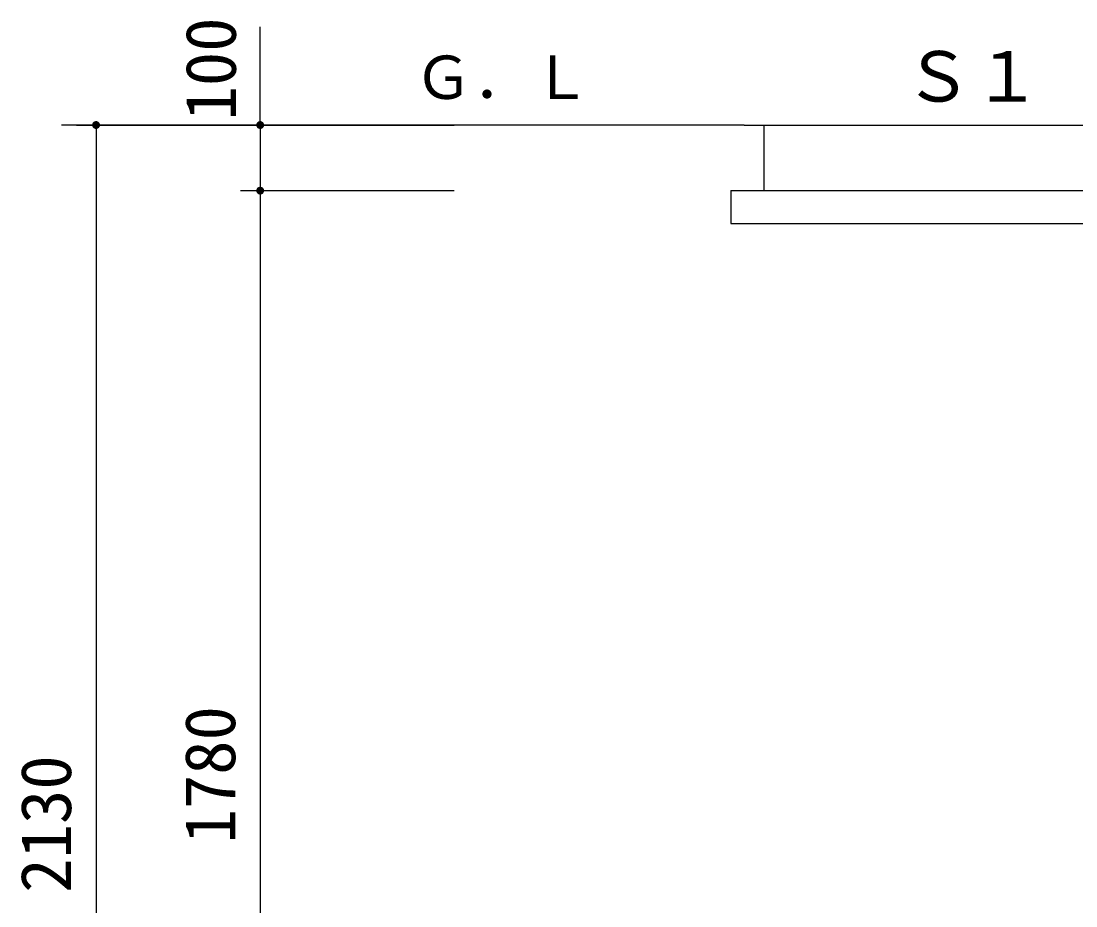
# Model space of a CAD drawing. Units: millimetres, scale not verified. Extents: x -8910 to 8910, y -6308 to 6308.
# Drawn here: x -157 to 1449, y 626 to 1974 of the extents above; entities that cross this region are included whole.
import ezdxf
from ezdxf.enums import TextEntityAlignment as Align

# ---------------------------------------------------------------- set-up
doc = ezdxf.new("R2010")
doc.units = ezdxf.units.MM
doc.header["$LTSCALE"] = 30
for name, color, linetype, lineweight in [('0-3_躯体', 7, 'Continuous', 25), ('0-4_機器', 2, 'Continuous', 25), ('0-5_製作', 5, 'Continuous', 25)]:
    doc.layers.add(name, color=color, linetype=linetype, lineweight=lineweight)
doc.styles.add('ＭＳ ゴシック', font='')
doc.styles.get('ＭＳ ゴシック').set_extended_font_data('MS Gothic')

msp = doc.modelspace()

# ---------------------------------------------------------------- linework, layer by layer
at = {"layer": '0-3_躯体', "color": 2}
msp.add_line((944.03, 1815.62), (-95.97, 1815.62), dxfattribs=at)
at = {"layer": '0-4_機器'}
for p, q in [((944.03, 1815.62), (2508.19, 1815.62)), ((974.03, 1815.62), (974.03, 1715.62)), ((924.03, 1715.62), (924.03, 1665.62)), ((924.03, 1715.62), (2044.03, 1715.62)), ((924.03, 1665.62), (2044.03, 1665.62))]:
    msp.add_line(p, q, dxfattribs=at)
at = {"layer": '0-5_製作', "color": 2}
for p, q in [((206.82, 1815.62), (206.82, 1965.42)), ((-43.18, 1815.62), (-43.18, -314.38)), ((176.82, 1815.62), (502.34, 1815.62)), ((176.82, 1715.62), (502.34, 1715.62)), ((206.82, 1715.62), (206.82, -64.38))]:
    msp.add_line(p, q, dxfattribs=at)
msp.add_lwpolyline([(-73.18, 1815.62), (206.82, 1815.62), (206.82, 1715.62)], dxfattribs=at)
at = {"layer": '0-5_製作'}
for points in [[(-43.18, 1815.62), (-49.18, 1815.62), (-49.17, 1815.99)], [(-43.18, 1815.62), (-49.17, 1815.99), (-49.07, 1816.74)], [(-43.18, 1815.62), (-49.07, 1816.74), (-48.89, 1817.47)], [(-43.18, 1815.62), (-48.89, 1817.47), (-48.61, 1818.17)], [(-43.18, 1815.62), (-48.61, 1818.17), (-48.25, 1818.83)], [(-43.18, 1815.62), (-48.25, 1818.83), (-47.8, 1819.44)], [(-43.18, 1815.62), (-47.8, 1819.44), (-47.29, 1819.99)], [(-43.18, 1815.62), (-47.29, 1819.99), (-46.71, 1820.47)], [(-43.18, 1815.62), (-46.71, 1820.47), (-46.07, 1820.87)], [(-43.18, 1815.62), (-46.07, 1820.87), (-45.39, 1821.19)], [(-43.18, 1815.62), (-45.39, 1821.19), (-44.67, 1821.43)], [(-43.18, 1815.62), (-44.67, 1821.43), (-43.93, 1821.57)], [(-43.18, 1815.62), (-43.93, 1821.57), (-43.18, 1821.62)], [(-42.8, 1821.6), (-43.18, 1815.62), (-43.18, 1821.62)], [(-42.06, 1821.51), (-43.18, 1815.62), (-42.8, 1821.6)], [(-41.33, 1821.32), (-43.18, 1815.62), (-42.06, 1821.51)], [(-40.63, 1821.04), (-43.18, 1815.62), (-41.33, 1821.32)], [(-39.96, 1820.68), (-43.18, 1815.62), (-40.63, 1821.04)], [(-39.36, 1820.24), (-43.18, 1815.62), (-39.96, 1820.68)], [(-38.81, 1819.72), (-43.18, 1815.62), (-39.36, 1820.24)], [(-38.33, 1819.14), (-43.18, 1815.62), (-38.81, 1819.72)], [(-37.92, 1818.51), (-43.18, 1815.62), (-38.33, 1819.14)], [(-37.6, 1817.82), (-43.18, 1815.62), (-37.92, 1818.51)], [(-37.37, 1817.11), (-43.18, 1815.62), (-37.6, 1817.82)], [(-37.23, 1816.37), (-43.18, 1815.62), (-37.37, 1817.11)], [(-37.18, 1815.62), (-43.18, 1815.62), (-37.23, 1816.37)], [(200.82, 1815.62), (200.83, 1815.99), (206.82, 1815.62)], [(206.82, 1815.62), (200.83, 1815.99), (200.93, 1816.74)], [(206.82, 1815.62), (200.93, 1816.74), (201.11, 1817.47)], [(206.82, 1815.62), (201.11, 1817.47), (201.39, 1818.17)], [(206.82, 1815.62), (201.39, 1818.17), (201.75, 1818.83)], [(206.82, 1815.62), (201.75, 1818.83), (202.2, 1819.44)], [(206.82, 1815.62), (202.2, 1819.44), (202.71, 1819.99)], [(206.82, 1815.62), (202.71, 1819.99), (203.29, 1820.47)], [(206.82, 1815.62), (203.29, 1820.47), (203.93, 1820.87)], [(206.82, 1815.62), (203.93, 1820.87), (204.61, 1821.19)], [(206.82, 1815.62), (204.61, 1821.19), (205.33, 1821.43)], [(206.82, 1815.62), (205.33, 1821.43), (206.07, 1821.57)], [(206.82, 1815.62), (206.07, 1821.57), (206.82, 1821.62)], [(207.94, 1821.51), (206.82, 1821.62), (207.2, 1821.6)], [(208.67, 1821.32), (206.82, 1821.62), (207.94, 1821.51)], [(208.67, 1821.32), (206.82, 1815.62), (206.82, 1821.62)], [(209.37, 1821.04), (206.82, 1815.62), (208.67, 1821.32)], [(210.04, 1820.68), (206.82, 1815.62), (209.37, 1821.04)], [(210.64, 1820.24), (206.82, 1815.62), (210.04, 1820.68)], [(211.19, 1819.72), (206.82, 1815.62), (210.64, 1820.24)], [(211.67, 1819.14), (206.82, 1815.62), (211.19, 1819.72)], [(212.08, 1818.51), (206.82, 1815.62), (211.67, 1819.14)], [(212.4, 1817.82), (206.82, 1815.62), (212.08, 1818.51)], [(212.63, 1817.11), (206.82, 1815.62), (212.4, 1817.82)], [(212.77, 1816.37), (206.82, 1815.62), (212.63, 1817.11)], [(212.82, 1815.62), (206.82, 1815.62), (212.77, 1816.37)], [(-43.18, 1815.62), (-49.13, 1814.86), (-49.18, 1815.62)], [(-43.18, 1809.62), (-49.13, 1814.86), (-43.18, 1815.62)], [(-43.18, 1809.62), (-48.99, 1814.12), (-49.13, 1814.86)], [(-43.18, 1809.62), (-48.76, 1813.41), (-48.99, 1814.12)], [(-43.18, 1809.62), (-48.44, 1812.73), (-48.76, 1813.41)], [(-43.18, 1809.62), (-48.03, 1812.09), (-48.44, 1812.73)], [(-43.18, 1809.62), (-47.55, 1811.51), (-48.03, 1812.09)], [(-43.18, 1809.62), (-47, 1810.99), (-47.55, 1811.51)], [(-43.18, 1809.62), (-46.39, 1810.55), (-47, 1810.99)], [(-43.18, 1809.62), (-45.73, 1810.19), (-46.39, 1810.55)], [(-43.18, 1809.62), (-45.03, 1809.91), (-45.73, 1810.19)], [(-43.18, 1809.62), (-44.3, 1809.72), (-45.03, 1809.91)], [(-43.18, 1809.62), (-43.56, 1809.63), (-44.3, 1809.72)], [(-37.18, 1815.62), (-43.18, 1809.62), (-43.18, 1815.62)], [(-37.19, 1815.24), (-43.18, 1809.62), (-37.18, 1815.62)], [(-37.29, 1814.49), (-43.18, 1809.62), (-37.19, 1815.24)], [(-37.47, 1813.76), (-43.18, 1809.62), (-37.29, 1814.49)], [(-37.75, 1813.06), (-43.18, 1809.62), (-37.47, 1813.76)], [(-38.11, 1812.4), (-43.18, 1809.62), (-37.75, 1813.06)], [(-38.56, 1811.79), (-43.18, 1809.62), (-38.11, 1812.4)], [(-39.07, 1811.24), (-43.18, 1809.62), (-38.56, 1811.79)], [(-39.65, 1810.76), (-43.18, 1809.62), (-39.07, 1811.24)], [(-40.29, 1810.36), (-43.18, 1809.62), (-39.65, 1810.76)], [(-40.97, 1810.04), (-43.18, 1809.62), (-40.29, 1810.36)], [(-41.69, 1809.8), (-43.18, 1809.62), (-40.97, 1810.04)], [(-42.43, 1809.66), (-43.18, 1809.62), (-41.69, 1809.8)], [(206.82, 1809.62), (200.82, 1815.62), (206.82, 1815.62)], [(206.82, 1809.62), (200.87, 1814.86), (200.82, 1815.62)], [(206.82, 1809.62), (201.01, 1814.12), (200.87, 1814.86)], [(206.82, 1809.62), (201.24, 1813.41), (201.01, 1814.12)], [(206.82, 1809.62), (201.56, 1812.73), (201.24, 1813.41)], [(206.82, 1809.62), (201.97, 1812.09), (201.56, 1812.73)], [(206.82, 1809.62), (202.45, 1811.51), (201.97, 1812.09)], [(206.82, 1809.62), (203, 1810.99), (202.45, 1811.51)], [(206.82, 1809.62), (203.61, 1810.55), (203, 1810.99)], [(206.82, 1809.62), (204.27, 1810.19), (203.61, 1810.55)], [(206.82, 1809.62), (204.97, 1809.91), (204.27, 1810.19)], [(206.82, 1809.62), (205.7, 1809.72), (204.97, 1809.91)], [(206.44, 1809.63), (205.7, 1809.72), (206.82, 1809.62)], [(212.81, 1815.24), (206.82, 1815.62), (212.82, 1815.62)], [(212.71, 1814.49), (206.82, 1815.62), (212.81, 1815.24)], [(212.71, 1814.49), (206.82, 1809.62), (206.82, 1815.62)], [(212.53, 1813.76), (206.82, 1809.62), (212.71, 1814.49)], [(212.25, 1813.06), (206.82, 1809.62), (212.53, 1813.76)], [(211.89, 1812.4), (206.82, 1809.62), (212.25, 1813.06)], [(211.44, 1811.79), (206.82, 1809.62), (211.89, 1812.4)], [(210.93, 1811.24), (206.82, 1809.62), (211.44, 1811.79)], [(210.35, 1810.76), (206.82, 1809.62), (210.93, 1811.24)], [(209.71, 1810.36), (206.82, 1809.62), (210.35, 1810.76)], [(209.03, 1810.04), (206.82, 1809.62), (209.71, 1810.36)], [(208.31, 1809.8), (206.82, 1809.62), (209.03, 1810.04)], [(207.57, 1809.66), (206.82, 1809.62), (208.31, 1809.8)], [(206.82, 1715.62), (201.75, 1718.83), (202.2, 1719.44)], [(206.82, 1715.62), (202.2, 1719.44), (202.71, 1719.99)], [(206.82, 1715.62), (202.71, 1719.99), (203.29, 1720.47)], [(206.82, 1715.62), (203.29, 1720.47), (203.93, 1720.87)], [(206.82, 1715.62), (203.93, 1720.87), (204.61, 1721.19)], [(206.82, 1715.62), (204.61, 1721.19), (205.33, 1721.43)], [(206.82, 1715.62), (205.33, 1721.43), (206.07, 1721.57)], [(206.82, 1715.62), (206.07, 1721.57), (206.82, 1721.62)], [(207.94, 1721.51), (206.82, 1721.62), (207.2, 1721.6)], [(208.67, 1721.32), (206.82, 1721.62), (207.94, 1721.51)], [(208.67, 1721.32), (206.82, 1715.62), (206.82, 1721.62)], [(209.37, 1721.04), (206.82, 1715.62), (208.67, 1721.32)], [(210.04, 1720.68), (206.82, 1715.62), (209.37, 1721.04)], [(210.64, 1720.24), (206.82, 1715.62), (210.04, 1720.68)], [(211.19, 1719.72), (206.82, 1715.62), (210.64, 1720.24)], [(211.67, 1719.14), (206.82, 1715.62), (211.19, 1719.72)], [(200.82, 1715.62), (200.83, 1715.99), (206.82, 1715.62)], [(206.82, 1709.62), (200.82, 1715.62), (206.82, 1715.62)], [(206.82, 1709.62), (200.87, 1714.86), (200.82, 1715.62)], [(206.82, 1715.62), (200.83, 1715.99), (200.93, 1716.74)], [(206.82, 1709.62), (201.01, 1714.12), (200.87, 1714.86)], [(206.82, 1715.62), (200.93, 1716.74), (201.11, 1717.47)], [(206.82, 1709.62), (201.24, 1713.41), (201.01, 1714.12)], [(206.82, 1715.62), (201.11, 1717.47), (201.39, 1718.17)], [(206.82, 1709.62), (201.56, 1712.72), (201.24, 1713.41)], [(206.82, 1715.62), (201.39, 1718.17), (201.75, 1718.83)], [(206.82, 1709.62), (201.97, 1712.09), (201.56, 1712.72)], [(206.82, 1709.62), (202.45, 1711.51), (201.97, 1712.09)], [(206.82, 1709.62), (203, 1710.99), (202.45, 1711.51)], [(206.82, 1709.62), (203.61, 1710.55), (203, 1710.99)], [(206.82, 1709.62), (204.27, 1710.19), (203.61, 1710.55)], [(206.82, 1709.62), (204.97, 1709.91), (204.27, 1710.19)], [(206.82, 1709.62), (205.7, 1709.72), (204.97, 1709.91)], [(206.44, 1709.63), (205.7, 1709.72), (206.82, 1709.62)], [(212.08, 1718.51), (206.82, 1715.62), (211.67, 1719.14)], [(212.4, 1717.82), (206.82, 1715.62), (212.08, 1718.51)], [(212.63, 1717.11), (206.82, 1715.62), (212.4, 1717.82)], [(212.77, 1716.37), (206.82, 1715.62), (212.63, 1717.11)], [(212.82, 1715.62), (206.82, 1715.62), (212.77, 1716.37)], [(212.81, 1715.24), (206.82, 1715.62), (212.82, 1715.62)], [(212.71, 1714.49), (206.82, 1715.62), (212.81, 1715.24)], [(212.71, 1714.49), (206.82, 1709.62), (206.82, 1715.62)], [(212.53, 1713.76), (206.82, 1709.62), (212.71, 1714.49)], [(212.25, 1713.06), (206.82, 1709.62), (212.53, 1713.76)], [(211.89, 1712.4), (206.82, 1709.62), (212.25, 1713.06)], [(211.44, 1711.79), (206.82, 1709.62), (211.89, 1712.4)], [(210.93, 1711.24), (206.82, 1709.62), (211.44, 1711.79)], [(210.35, 1710.76), (206.82, 1709.62), (210.93, 1711.24)], [(209.71, 1710.36), (206.82, 1709.62), (210.35, 1710.76)], [(209.03, 1710.04), (206.82, 1709.62), (209.71, 1710.36)], [(208.31, 1709.8), (206.82, 1709.62), (209.03, 1710.04)], [(207.57, 1709.66), (206.82, 1709.62), (208.31, 1709.8)]]:
    msp.add_solid(points, dxfattribs=at)

# ---------------------------------------------------------------- texts
at = {"layer": '0-3_躯体', "color": 4, "style": 'ＭＳ ゴシック'}
msp.add_text('Ｇ．Ｌ', height=65.98, dxfattribs=at).set_placement((440.81, 1835.63), align=Align.BOTTOM_LEFT)
at = {"layer": '0-5_製作', "color": 4, "style": 'ＭＳ ゴシック'}
for s, p in [('100', (192.87, 1822.46)), ('1780', (191.82, 720.62)), ('2130', (-58.18, 645.62))]:
    msp.add_text(s, height=76.98, rotation=90, dxfattribs=at).set_placement(p, align=Align.BOTTOM_LEFT)
msp.add_text('Ｓ１', height=76.98, dxfattribs=at).set_placement((1186.97, 1828.23), align=Align.BOTTOM_LEFT)

doc.saveas('drawing.dxf')
